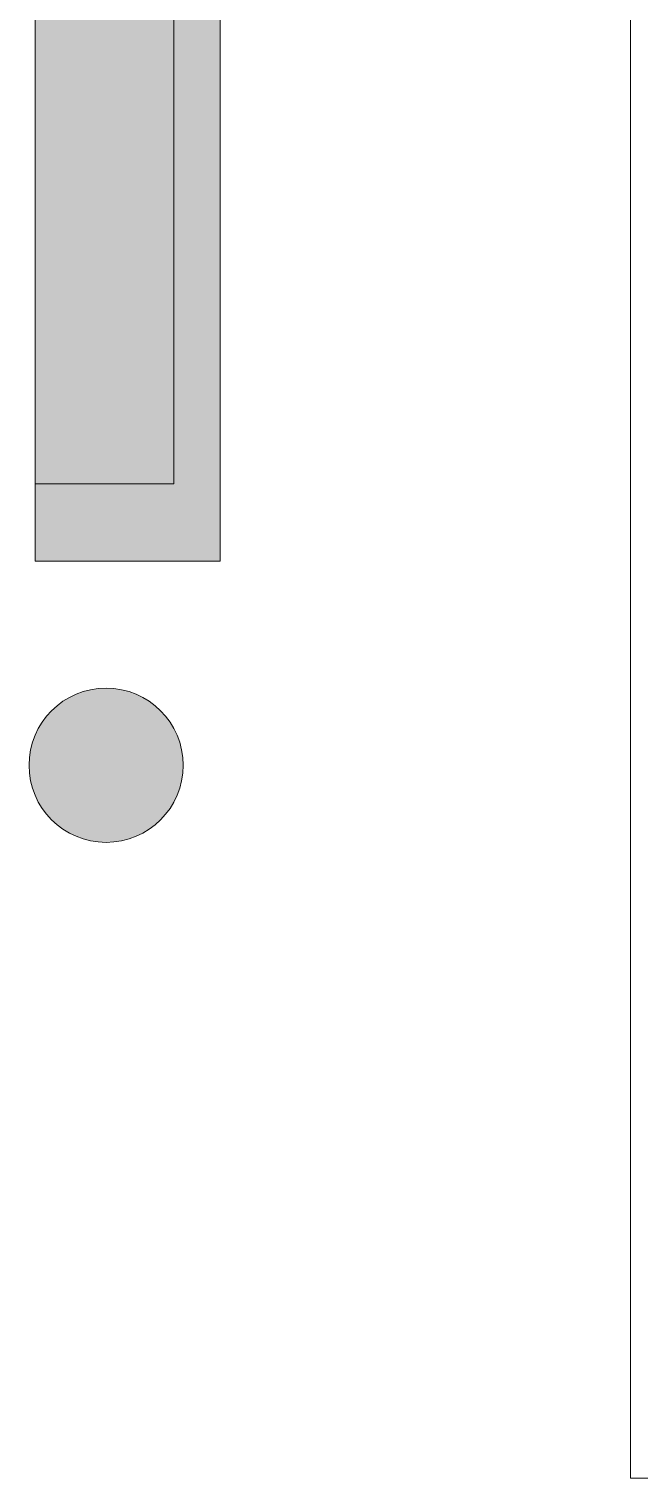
# Model space of a CAD drawing. Header units: inches. Extents: x 50200 to 250609, y 23637 to 115190.
# Drawn here: x 191038 to 193016, y 94740 to 99437 of the extents above; entities that cross this region are included whole.
import ezdxf

# ---------------------------------------------------------------- set-up
doc = ezdxf.new("R2010")
doc.units = ezdxf.units.IN
doc.header["$LTSCALE"] = 200
doc.header["$MEASUREMENT"] = 0
doc.linetypes.add('Volllinie', pattern=[0])
doc.layers.add('Grundebene', color=7, linetype='Continuous')

# ---------------------------------------------------------------- blocks, each defined once
blk = doc.blocks.new('Color_Area-1AA8')
at = {"layer": 'Grundebene', "true_color": 0x000000, "transparency": 33554687}
blk.add_hatch(color=18, dxfattribs=at).paths.add_polyline_path([(191658.5, 97711.9), (191058.5, 97711.9), (191058.5, 100211.9), (191658.5, 100211.9)], flags=0)
at = {"layer": 'Grundebene', "color": 18, "linetype": 'Volllinie', "lineweight": 13, "true_color": 0x000000}
for p, q in [((191058.5, 97711.9), (191058.5, 100211.9)), ((191058.5, 100211.9), (191658.5, 100211.9)), ((191658.5, 100211.9), (191658.5, 97711.9)), ((191658.5, 97711.9), (191058.5, 97711.9))]:
    blk.add_line(p, q, dxfattribs=at)
blk = doc.blocks.new('Color_Area-1AAE')
at = {"layer": 'Grundebene', "true_color": 0x000000, "transparency": 33554687}
blk.add_hatch(color=18, dxfattribs=at).paths.add_polyline_path([(191058.5, 97961.9), (191058.5, 99961.9), (191508.5, 99961.9), (191508.5, 97961.9)], flags=0)
at = {"layer": 'Grundebene', "color": 18, "linetype": 'Volllinie', "lineweight": 13, "true_color": 0x000000}
for p, q in [((191058.5, 97961.9), (191058.5, 99961.9)), ((191058.5, 99961.9), (191508.5, 99961.9)), ((191508.5, 99961.9), (191508.5, 97961.9)), ((191508.5, 97961.9), (191058.5, 97961.9))]:
    blk.add_line(p, q, dxfattribs=at)
blk = doc.blocks.new('Gruppe-26-1AA6')
at = {"layer": 'Grundebene', "color": 18, "linetype": 'Volllinie', "lineweight": 13, "true_color": 0x000000}
for points in [[(191658.5, 97711.9), (191058.5, 97711.9), (191058.5, 100211.9), (191658.5, 100211.9), (191658.5, 97711.9)], [(191058.5, 97961.9), (191058.5, 99961.9), (191508.5, 99961.9), (191508.5, 97961.9), (191058.5, 97961.9)]]:
    blk.add_lwpolyline(points, dxfattribs=at)
at = {"layer": 'Grundebene'}
for name in ['Color_Area-1AA8', 'Color_Area-1AAE']:
    blk.add_blockref(name, (0, 0), dxfattribs=at)
blk = doc.blocks.new('Color_Area-21E2')
at = {"layer": 'Grundebene', "true_color": 0x000000, "transparency": 33554687}
h = blk.add_hatch(color=18, dxfattribs=at)
edge = h.paths.add_edge_path(flags=0)
edge.add_arc((191288.5, 97050.3), 250, 0, 360)
edge.add_arc((191288.5, 97050.3), 250, 0, 360)
edge.add_arc((191288.5, 97050.3), 250, 0, 360)
edge.add_arc((191288.5, 97050.3), 250, 0, 360)
at = {"layer": 'Grundebene', "color": 18, "linetype": 'Volllinie', "lineweight": 13, "true_color": 0x000000}
for start, end in [(90, 180), (0, 90), (180, 270), (270, 0)]:
    blk.add_arc((191288.5, 97050.3), 250, start, end, dxfattribs=at)
blk = doc.blocks.new('Color_Area-25F3')
at = {"layer": 'Grundebene', "true_color": 0x000000, "transparency": 33554687}
h = blk.add_hatch(color=18, dxfattribs=at)
edge = h.paths.add_edge_path(flags=0)
edge.add_arc((191288.5, 97050.3), 250, 0, 360)
at = {"layer": 'Grundebene', "color": 18, "linetype": 'Volllinie', "lineweight": 13, "true_color": 0x000000}
blk.add_circle((191288.5, 97050.3), 250, dxfattribs=at)

msp = doc.modelspace()

# ---------------------------------------------------------------- linework, layer by layer
at = {"layer": 'Grundebene', "color": 18, "linetype": 'Volllinie', "lineweight": 13, "true_color": 0x000000}
for p, q in [((192988.5, 100720.2), (192988.5, 95050.2)), ((192988.5, 100720.2), (192988.5, 95050.2)), ((192988.5, 95050.2), (192988.5, 94740.2)), ((195813.5, 94740.2), (192988.5, 94740.2))]:
    msp.add_line(p, q, dxfattribs=at)
msp.add_circle((191288.5, 97050.3), 250, dxfattribs=at)

# ---------------------------------------------------------------- block references
at = {"layer": 'Grundebene'}
for name in ['Gruppe-26-1AA6', 'Color_Area-21E2', 'Color_Area-25F3']:
    msp.add_blockref(name, (0, 0), dxfattribs=at)

doc.saveas('drawing.dxf')
